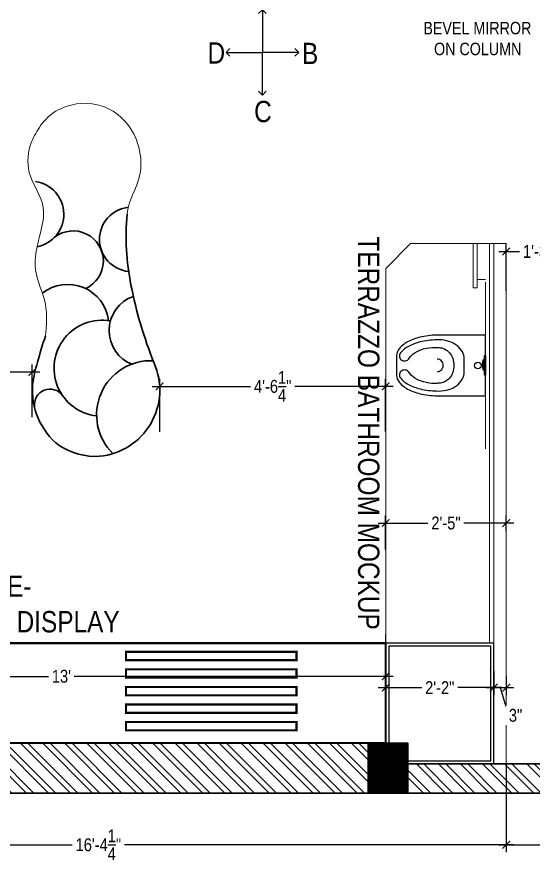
# Model space of a CAD drawing. Header units: inches. Extents: x -109431 to 29005, y -34715 to -1756.
# Drawn here: x -47654.9 to -47530.8, y -10889.7 to -10687.2 of the extents above; entities that cross this region are included whole.
import ezdxf

# ---------------------------------------------------------------- set-up
doc = ezdxf.new("R2010")
doc.units = ezdxf.units.IN
doc.header["$LTSCALE"] = 0.05
doc.header["$MEASUREMENT"] = 0
doc.header["$PDMODE"] = 3
doc.header["$PDSIZE"] = -4
for name, pattern in [('ACAD_ISO03W100', [30, 12, -18]), ('CONTINOUS', [0]), ('DASHED2', [0.375, 0.25, -0.125])]:
    doc.linetypes.add(name, pattern=pattern)
doc.layers.get('Defpoints').update_dxf_attribs({"linetype": 'DASHED2'})
for name, color, linetype in [('Civil Dimension - Text', 7, 'Continuous'), ('Column', 6, 'Continuous'), ('Flooring Layout', 7, 'Continuous'), ('T-furniture', 7, 'Continuous'), ('text', 4, 'Continuous')]:
    doc.layers.add(name, color=color, linetype=linetype)
for name, color, linetype, lineweight in [('FURNITURE', 1, 'Continuous', 18), ('hatch', 7, 'Continuous', 25), ('WALL', 7, 'Continuous', 35)]:
    doc.layers.add(name, color=color, linetype=linetype, lineweight=lineweight)
doc.styles.add('4MMOF3-8', font='ARIALN.TTF', dxfattribs={"height": 5.12})
doc.styles.add('9-128OF1-4', font='ARIALN.TTF', dxfattribs={"height": 3.0792})
doc.dimstyles.new('DIM 1-4', dxfattribs={"dimtxt": 3.0792, "dimasz": 1.82, "dimexe": 1.82, "dimexo": 0, "dimgap": 0.09, "dimtad": 0, "dimzin": 0, "dimdsep": 46, "dimlunit": 4, "dimtxsty": '9-128OF1-4', "dimblk": 'ARCHTICK', "dimcen": 1.8125, "dimdle": 1.82, "dimclrd": 8, "dimclre": 8, "dimadec": 0, "dimazin": 0, "dimtfac": 1, "dimtofl": 0, "dimtmove": 0, "dimatfit": 3, "dimldrblk": 'OPEN90', "dimfxl": 1, "dimtolj": 1, "dimtzin": 0, "dimlwd": -1, "dimarcsym": 0})
pattern_1 = [(315, (-43352.8705, 73658.705), (2.65165043, 2.65165043), []), (315, (-43352.8705, 73656.937), (2.65165043, 2.65165043), [])]

# ---------------------------------------------------------------- blocks, each defined once
blk = doc.blocks.new('A$C26633AF0')
at = {"layer": 'T-furniture', "color": 11}
blk.add_lwpolyline([(0, 10.5, 0.049648), (0.42, 6.25, 0.06346), (1.49, 3.08, 0.103485), (3.38, 0.63, 0.178458), (5.1, 0), (9.9, 0, 0.178458), (11.62, 0.63, 0.103485), (13.51, 3.08, 0.06346), (14.58, 6.25, 0.049648), (15, 10.5), (15, 22), (0, 22)], format="xyb", close=True, dxfattribs=at)
at = {"layer": 'T-furniture', "color": 1, "ltscale": 2}
for points in [[(5.08, 21.72), (5.08, 22), (9.92, 22), (9.92, 21.72)], [(6.09, 21.44), (6.09, 21.71), (8.68, 21.71), (8.68, 21.44)]]:
    blk.add_lwpolyline(points, close=True, dxfattribs=at)
at = {"layer": 'T-furniture', "color": 1}
blk.add_lwpolyline([(10.58, 0.94, 0.103485), (12.37, 3.25, 0.06346), (13.41, 6.33, 0.049648), (13.82, 10.5, 0.075858), (13.45, 12.95, 0.086069), (12.45, 14.9, 0.105985), (10.85, 16.27, 0.126201), (9.13, 16.72), (5.87, 16.72, 0.126201), (4.15, 16.27, 0.105985), (2.55, 14.9, 0.086069), (1.55, 12.95, 0.075858), (1.18, 10.5, 0.049648), (1.59, 6.33, 0.06346), (2.63, 3.25, 0.103485), (4.42, 0.94, 0.097511), (4.88, 0.75, 0.09808), (5.38, 0.75, 0.098895), (5.84, 0.93, 0.099479), (6.19, 1.28, 0.099479), (6.37, 1.73, 0.098895), (6.37, 2.23, 0.09808), (6.18, 2.69, 0.097511), (5.83, 3.04, -0.102445), (4.35, 4.55, -0.077884), (3.41, 6.69, -0.065096), (3.05, 9.46, -0.024284), (3.1, 10.5, -0.115331), (3.42, 11.88, -0.103946), (4.39, 13.11, -0.091071), (5.78, 13.9, -0.083675), (7.5, 14.19, -0.083675), (9.22, 13.9, -0.091071), (10.61, 13.11, -0.103946), (11.58, 11.88, -0.115331), (11.9, 10.5, -0.024284), (11.95, 9.46, -0.065096), (11.59, 6.69, -0.077884), (10.65, 4.55, -0.102445), (9.17, 3.04, 0.097511), (8.82, 2.69, 0.09808), (8.63, 2.23, 0.098895), (8.63, 1.73, 0.099479), (8.81, 1.28, 0.099479), (9.16, 0.93, 0.098895), (9.62, 0.75, 0.09808), (10.12, 0.75, 0.097511)], format="xyb", close=True, dxfattribs=at)
blk.add_lwpolyline([(5.87, 10.04, -0.111064), (5.99, 10.58, -0.102841), (6.35, 11.05, -0.093011), (6.87, 11.35, -0.087082), (7.5, 11.47, -0.087082), (8.13, 11.35, -0.093011), (8.65, 11.05, -0.102841), (9.01, 10.58, -0.111064), (9.13, 10.04, -0.111064)], format="xyb", dxfattribs=at)
blk.add_circle((7.5, 20.12), 0.816, dxfattribs=at)
at = {"layer": 'T-furniture', "color": 1, "ltscale": 2}
blk.add_arc((7.39, 24.57), 3.39, 247.5212, 292.4788, dxfattribs=at)
blk = doc.blocks.new('_ArchTick')
at = {"color": 0, "const_width": 0.15}
blk.add_lwpolyline([(-0.5, -0.5), (0.5, 0.5)], dxfattribs=at)
blk = doc.blocks.new('*D581')
at = {"layer": 'Civil Dimension - Text', "color": 8, "linetype": 'CONTINOUS', "lineweight": -2, "ltscale": 50, "transparency": 16777216}
for p, q in [((-47733.42, -10861.6), (-47733.42, -10887.84)), ((-47537.25, -10866.6), (-47537.25, -10887.84))]:
    blk.add_line(p, q, dxfattribs=at)
at = {"layer": 'Civil Dimension - Text', "color": 8, "linetype": 'CONTINOUS', "ltscale": 50, "transparency": 16777216}
for p, q in [((-47735.24, -10886.02), (-47640.61, -10886.02)), ((-47535.43, -10886.02), (-47630.06, -10886.02))]:
    blk.add_line(p, q, dxfattribs=at)
at = {"layer": 'Defpoints', "color": 0, "ltscale": 50, "transparency": 16777216}
for p in [(-47733.42, -10861.6), (-47537.25, -10866.6), (-47537.25, -10886.02)]:
    blk.add_point(p, dxfattribs=at)
at = {"layer": 'Civil Dimension - Text', "color": 8, "ltscale": 50, "transparency": 16777216, "xscale": 1.82, "yscale": 1.82, "zscale": 1.82, "rotation": 180}
blk.add_blockref('_ArchTick', (-47733.42, -10886.02), dxfattribs=at)
at = {"layer": 'Civil Dimension - Text', "color": 8, "ltscale": 50, "transparency": 16777216, "xscale": 1.82, "yscale": 1.82, "zscale": 1.82}
blk.add_blockref('_ArchTick', (-47537.25, -10886.02), dxfattribs=at)
at = {"layer": 'Civil Dimension - Text', "color": 0, "ltscale": 50, "transparency": 16777216, "insert": (-47635.33, -10886.02), "char_height": 3.0792, "attachment_point": 5, "style": '9-128OF1-4', "bg_fill": 3, "box_fill_scale": 1.25, "bg_fill_color": 256, "bg_fill_true_color": 13158600, "bg_fill_transparency": 0}
blk.add_mtext('\\A1;16\'-4{\\H1x;\\S1/4;}"', dxfattribs=at)
blk = doc.blocks.new('_Open90')
at = {"color": 0, "linetype": 'ByBlock', "lineweight": -2}
for p, q in [((0, 0), (-1, 0)), ((-0.5, 0.5), (0, 0)), ((0, 0), (-0.5, -0.5))]:
    blk.add_line(p, q, dxfattribs=at)
blk = doc.blocks.new('*D582')
at = {"layer": 'Civil Dimension - Text', "color": 8, "linetype": 'CONTINOUS', "lineweight": -2, "ltscale": 50, "transparency": 16777216}
for p, q in [((-47537.25, -10866.6), (-47537.25, -10887.84)), ((-47481.32, -10866.61), (-47481.32, -10887.84))]:
    blk.add_line(p, q, dxfattribs=at)
at = {"layer": 'Civil Dimension - Text', "color": 8, "linetype": 'CONTINOUS', "ltscale": 50, "transparency": 16777216}
for p, q in [((-47539.07, -10886.02), (-47512.78, -10886.02)), ((-47479.5, -10886.02), (-47505.78, -10886.02))]:
    blk.add_line(p, q, dxfattribs=at)
at = {"layer": 'Defpoints', "color": 0, "ltscale": 50, "transparency": 16777216}
for p in [(-47537.25, -10866.6), (-47481.32, -10866.61), (-47481.32, -10886.02)]:
    blk.add_point(p, dxfattribs=at)
at = {"layer": 'Civil Dimension - Text', "color": 8, "ltscale": 50, "transparency": 16777216, "xscale": 1.82, "yscale": 1.82, "zscale": 1.82, "rotation": 180}
blk.add_blockref('_ArchTick', (-47537.25, -10886.02), dxfattribs=at)
at = {"layer": 'Civil Dimension - Text', "color": 8, "ltscale": 50, "transparency": 16777216, "xscale": 1.82, "yscale": 1.82, "zscale": 1.82}
blk.add_blockref('_ArchTick', (-47481.32, -10886.02), dxfattribs=at)
at = {"layer": 'Civil Dimension - Text', "color": 0, "ltscale": 50, "transparency": 16777216, "insert": (-47509.28, -10886.02), "char_height": 3.079, "attachment_point": 5, "style": '9-128OF1-4', "bg_fill": 3, "box_fill_scale": 1.25, "bg_fill_color": 256, "bg_fill_true_color": 13158600, "bg_fill_transparency": 0}
blk.add_mtext('\\A1;4\'-8"', dxfattribs=at)
blk = doc.blocks.new('*D603')
at = {"layer": 'Civil Dimension - Text', "color": 8, "linetype": 'CONTINOUS', "lineweight": -2, "ltscale": 50, "transparency": 16777216}
for p, q in [((-47566.25, -10815.12), (-47566.25, -10806.93)), ((-47537.25, -10810.71), (-47537.25, -10806.93))]:
    blk.add_line(p, q, dxfattribs=at)
at = {"layer": 'Civil Dimension - Text', "color": 8, "linetype": 'CONTINOUS', "ltscale": 50, "transparency": 16777216}
for p, q in [((-47568.07, -10808.75), (-47555.22, -10808.75)), ((-47535.43, -10808.75), (-47548.27, -10808.75))]:
    blk.add_line(p, q, dxfattribs=at)
at = {"layer": 'Defpoints', "color": 0, "ltscale": 50, "transparency": 16777216}
for p in [(-47537.25, -10808.75), (-47537.25, -10810.71), (-47566.25, -10815.12)]:
    blk.add_point(p, dxfattribs=at)
at = {"layer": 'Civil Dimension - Text', "color": 8, "ltscale": 50, "transparency": 16777216, "xscale": 1.82, "yscale": 1.82, "zscale": 1.82, "rotation": 180}
blk.add_blockref('_ArchTick', (-47566.25, -10808.75), dxfattribs=at)
at = {"layer": 'Civil Dimension - Text', "color": 8, "ltscale": 50, "transparency": 16777216, "xscale": 1.82, "yscale": 1.82, "zscale": 1.82}
blk.add_blockref('_ArchTick', (-47537.25, -10808.75), dxfattribs=at)
at = {"layer": 'Civil Dimension - Text', "color": 0, "ltscale": 50, "transparency": 16777216, "insert": (-47551.75, -10808.75), "char_height": 3.079, "attachment_point": 5, "style": '9-128OF1-4', "bg_fill": 3, "box_fill_scale": 1.25, "bg_fill_color": 256, "bg_fill_true_color": 13158600, "bg_fill_transparency": 0}
blk.add_mtext('\\A1;2\'-5"', dxfattribs=at)
blk = doc.blocks.new('*D563')
at = {"layer": 'Defpoints', "color": 0, "ltscale": 50, "transparency": 16777216}
for p in [(-47566.25, -10775.92), (-47620.57, -10786.86), (-47566.25, -10786.78)]:
    blk.add_point(p, dxfattribs=at)
at = {"layer": 'Flooring Layout', "color": 8, "linetype": 'ACAD_ISO03W100', "lineweight": -2, "ltscale": 50, "transparency": 16777216}
for p, q in [((-47620.57, -10786.86), (-47620.57, -10774.1)), ((-47566.25, -10786.78), (-47566.25, -10774.1))]:
    blk.add_line(p, q, dxfattribs=at)
at = {"layer": 'Flooring Layout', "color": 8, "linetype": 'ACAD_ISO03W100', "ltscale": 50, "transparency": 16777216}
for p, q in [((-47622.39, -10775.92), (-47597.87, -10775.92)), ((-47564.43, -10775.92), (-47588.95, -10775.92))]:
    blk.add_line(p, q, dxfattribs=at)
at = {"layer": 'Flooring Layout', "color": 8, "ltscale": 50, "transparency": 16777216, "xscale": 1.82, "yscale": 1.82, "zscale": 1.82, "rotation": 180}
blk.add_blockref('_ArchTick', (-47620.57, -10775.92), dxfattribs=at)
at = {"layer": 'Flooring Layout', "color": 8, "ltscale": 50, "transparency": 16777216, "xscale": 1.82, "yscale": 1.82, "zscale": 1.82}
blk.add_blockref('_ArchTick', (-47566.25, -10775.92), dxfattribs=at)
at = {"layer": 'Flooring Layout', "color": 0, "ltscale": 50, "transparency": 16777216, "insert": (-47593.41, -10775.92), "char_height": 3.0792, "attachment_point": 5, "style": '9-128OF1-4', "bg_fill": 3, "box_fill_scale": 1.25, "bg_fill_color": 256, "bg_fill_true_color": 13158600, "bg_fill_transparency": 0}
blk.add_mtext('\\A1;4\'-6{\\H1x;\\S1/4;}"', dxfattribs=at)
blk = doc.blocks.new('*D564')
at = {"layer": 'Defpoints', "color": 0, "ltscale": 50, "transparency": 16777216}
for p in [(-47651.2, -10772.47), (-47733.42, -10780.48), (-47651.2, -10783.33)]:
    blk.add_point(p, dxfattribs=at)
at = {"layer": 'Flooring Layout', "color": 8, "linetype": 'ACAD_ISO03W100', "lineweight": -2, "ltscale": 50, "transparency": 16777216}
for p, q in [((-47733.42, -10780.48), (-47733.42, -10770.65)), ((-47651.2, -10783.33), (-47651.2, -10770.65))]:
    blk.add_line(p, q, dxfattribs=at)
at = {"layer": 'Flooring Layout', "color": 8, "linetype": 'ACAD_ISO03W100', "ltscale": 50, "transparency": 16777216}
for p, q in [((-47735.24, -10772.47), (-47697.71, -10772.47)), ((-47649.38, -10772.47), (-47686.91, -10772.47))]:
    blk.add_line(p, q, dxfattribs=at)
at = {"layer": 'Flooring Layout', "color": 8, "ltscale": 50, "transparency": 16777216, "xscale": 1.82, "yscale": 1.82, "zscale": 1.82, "rotation": 180}
blk.add_blockref('_ArchTick', (-47733.42, -10772.47), dxfattribs=at)
at = {"layer": 'Flooring Layout', "color": 8, "ltscale": 50, "transparency": 16777216, "xscale": 1.82, "yscale": 1.82, "zscale": 1.82}
blk.add_blockref('_ArchTick', (-47651.2, -10772.47), dxfattribs=at)
at = {"layer": 'Flooring Layout', "color": 0, "ltscale": 50, "transparency": 16777216, "insert": (-47692.31, -10772.47), "char_height": 3.0792, "attachment_point": 5, "style": '9-128OF1-4', "bg_fill": 3, "box_fill_scale": 1.25, "bg_fill_color": 256, "bg_fill_true_color": 13158600, "bg_fill_transparency": 0}
blk.add_mtext('\\A1;6\'-10{\\H1x;\\S1/4;}"', dxfattribs=at)
blk = doc.blocks.new('*D610')
at = {"layer": 'Defpoints', "color": 0, "ltscale": 50, "transparency": 16777216}
for p in [(-47522.2, -10743.53), (-47537.25, -10752.99), (-47522.2, -10752.71)]:
    blk.add_point(p, dxfattribs=at)
at = {"layer": 'Flooring Layout', "color": 8, "linetype": 'ACAD_ISO03W100', "lineweight": -2, "ltscale": 50, "transparency": 16777216}
for p, q in [((-47537.25, -10752.99), (-47537.25, -10741.71)), ((-47522.2, -10752.71), (-47522.2, -10741.71))]:
    blk.add_line(p, q, dxfattribs=at)
at = {"layer": 'Flooring Layout', "color": 8, "linetype": 'ACAD_ISO03W100', "ltscale": 50, "transparency": 16777216}
for p, q in [((-47539.07, -10743.53), (-47533.05, -10743.53)), ((-47520.38, -10743.53), (-47526.39, -10743.53))]:
    blk.add_line(p, q, dxfattribs=at)
at = {"layer": 'Flooring Layout', "color": 8, "ltscale": 50, "transparency": 16777216, "xscale": 1.82, "yscale": 1.82, "zscale": 1.82, "rotation": 180}
blk.add_blockref('_ArchTick', (-47537.25, -10743.53), dxfattribs=at)
at = {"layer": 'Flooring Layout', "color": 8, "ltscale": 50, "transparency": 16777216, "xscale": 1.82, "yscale": 1.82, "zscale": 1.82}
blk.add_blockref('_ArchTick', (-47522.2, -10743.53), dxfattribs=at)
at = {"layer": 'Flooring Layout', "color": 0, "ltscale": 50, "transparency": 16777216, "insert": (-47529.72, -10743.53), "char_height": 3.079, "attachment_point": 5, "style": '9-128OF1-4', "bg_fill": 3, "box_fill_scale": 1.25, "bg_fill_color": 256, "bg_fill_true_color": 13158600, "bg_fill_transparency": 0}
blk.add_mtext('\\A1;1\'-3"', dxfattribs=at)
blk = doc.blocks.new('*D980')
at = {"layer": 'Defpoints', "color": 0, "ltscale": 50, "transparency": 16777216}
for p in [(-47540.25, -10844.16), (-47566.25, -10845.65), (-47540.25, -10848.28)]:
    blk.add_point(p, dxfattribs=at)
at = {"layer": 'Flooring Layout', "color": 8, "linetype": 'ACAD_ISO03W100', "lineweight": -2, "ltscale": 50, "transparency": 16777216}
for p, q in [((-47540.25, -10844.16), (-47540.25, -10850.1)), ((-47566.25, -10845.65), (-47566.25, -10850.1))]:
    blk.add_line(p, q, dxfattribs=at)
at = {"layer": 'Flooring Layout', "color": 8, "linetype": 'ACAD_ISO03W100', "ltscale": 50, "transparency": 16777216}
for p, q in [((-47568.07, -10848.28), (-47556.72, -10848.28)), ((-47538.43, -10848.28), (-47549.77, -10848.28))]:
    blk.add_line(p, q, dxfattribs=at)
at = {"layer": 'Flooring Layout', "color": 8, "ltscale": 50, "transparency": 16777216, "xscale": 1.82, "yscale": 1.82, "zscale": 1.82, "rotation": 180}
blk.add_blockref('_ArchTick', (-47566.25, -10848.28), dxfattribs=at)
at = {"layer": 'Flooring Layout', "color": 8, "ltscale": 50, "transparency": 16777216, "xscale": 1.82, "yscale": 1.82, "zscale": 1.82}
blk.add_blockref('_ArchTick', (-47540.25, -10848.28), dxfattribs=at)
at = {"layer": 'Flooring Layout', "color": 0, "ltscale": 50, "transparency": 16777216, "insert": (-47553.25, -10848.28), "char_height": 3.079, "attachment_point": 5, "style": '9-128OF1-4', "bg_fill": 3, "box_fill_scale": 1.25, "bg_fill_color": 256, "bg_fill_true_color": 13158600, "bg_fill_transparency": 0}
blk.add_mtext('\\A1;2\'-2"', dxfattribs=at)
blk = doc.blocks.new('*D981')
at = {"layer": 'Defpoints', "color": 0, "ltscale": 50, "transparency": 16777216}
for p in [(-47540.25, -10844.16), (-47537.25, -10845.41), (-47537.25, -10848.28)]:
    blk.add_point(p, dxfattribs=at)
at = {"layer": 'Flooring Layout', "color": 8, "linetype": 'ACAD_ISO03W100', "lineweight": -2, "ltscale": 50, "transparency": 16777216}
for p, q in [((-47540.25, -10844.16), (-47540.25, -10850.1)), ((-47537.25, -10845.41), (-47537.25, -10850.1))]:
    blk.add_line(p, q, dxfattribs=at)
at = {"layer": 'Flooring Layout', "color": 8, "linetype": 'ACAD_ISO03W100', "ltscale": 50, "transparency": 16777216}
for p, q in [((-47542.07, -10848.28), (-47535.43, -10848.28)), ((-47538.75, -10848.28), (-47536.74, -10854.95)), ((-47536.74, -10854.95), (-47536.56, -10854.95))]:
    blk.add_line(p, q, dxfattribs=at)
at = {"layer": 'Flooring Layout', "color": 8, "ltscale": 50, "transparency": 16777216, "xscale": 1.82, "yscale": 1.82, "zscale": 1.82, "rotation": 180}
blk.add_blockref('_ArchTick', (-47540.25, -10848.28), dxfattribs=at)
at = {"layer": 'Flooring Layout', "color": 8, "ltscale": 50, "transparency": 16777216, "xscale": 1.82, "yscale": 1.82, "zscale": 1.82}
blk.add_blockref('_ArchTick', (-47537.25, -10848.28), dxfattribs=at)
at = {"layer": 'Flooring Layout', "color": 0, "ltscale": 50, "transparency": 16777216, "insert": (-47535.02, -10854.95), "char_height": 3.079, "attachment_point": 5, "style": '9-128OF1-4', "bg_fill": 3, "box_fill_scale": 1.25, "bg_fill_color": 256, "bg_fill_true_color": 13158600, "bg_fill_transparency": 0}
blk.add_mtext('\\A1;3"', dxfattribs=at)
blk = doc.blocks.new('*D983')
at = {"layer": 'Civil Dimension - Text', "color": 8, "linetype": 'CONTINOUS', "lineweight": -2, "ltscale": 50, "transparency": 16777216}
for p, q in [((-47566.25, -10835.5), (-47566.25, -10847.39)), ((-47722.17, -10842.76), (-47722.17, -10847.39))]:
    blk.add_line(p, q, dxfattribs=at)
at = {"layer": 'Civil Dimension - Text', "color": 8, "linetype": 'CONTINOUS', "ltscale": 50, "transparency": 16777216}
for p, q in [((-47723.99, -10845.57), (-47646.32, -10845.57)), ((-47564.43, -10845.57), (-47642.1, -10845.57))]:
    blk.add_line(p, q, dxfattribs=at)
at = {"layer": 'Defpoints', "color": 0, "ltscale": 50, "transparency": 16777216}
for p in [(-47566.25, -10835.5), (-47722.17, -10842.76), (-47566.25, -10845.57)]:
    blk.add_point(p, dxfattribs=at)
at = {"layer": 'Civil Dimension - Text', "color": 8, "ltscale": 50, "transparency": 16777216, "xscale": 1.82, "yscale": 1.82, "zscale": 1.82, "rotation": 180}
blk.add_blockref('_ArchTick', (-47722.17, -10845.57), dxfattribs=at)
at = {"layer": 'Civil Dimension - Text', "color": 8, "ltscale": 50, "transparency": 16777216, "xscale": 1.82, "yscale": 1.82, "zscale": 1.82}
blk.add_blockref('_ArchTick', (-47566.25, -10845.57), dxfattribs=at)
at = {"layer": 'Civil Dimension - Text', "color": 0, "ltscale": 50, "transparency": 16777216, "insert": (-47644.21, -10845.57), "char_height": 3.079, "attachment_point": 5, "style": '9-128OF1-4', "bg_fill": 3, "box_fill_scale": 1.25, "bg_fill_color": 256, "bg_fill_true_color": 13158600, "bg_fill_transparency": 0}
blk.add_mtext("\\A1;13'", dxfattribs=at)

msp = doc.modelspace()

# ---------------------------------------------------------------- hatches: boundary and pattern name
at = {"layer": 'Column', "ltscale": 0.25}
h = msp.add_hatch(dxfattribs=at)
h.set_pattern_fill('ANSI31', color=1, angle=270)
h.set_pattern_definition([(315, (7099.79199, 1354.28773), (0.08838834765, 0.08838834765), [])])
h.paths.add_polyline_path([(-47560.92335, -10873.59543), (-47560.92335, -10861.59543), (-47570.45686, -10861.59543), (-47570.45686, -10873.59543)])
at = {"layer": 'hatch', "ltscale": 0.25}
h = msp.add_hatch(dxfattribs=at)
h.set_pattern_fill('ANSI32', color=8, scale=10, angle=270)
h.set_pattern_definition(pattern_1)
h.paths.add_polyline_path([(-47132.12662, -10636.65672), (-47132.12662, -10866.65672), (-47560.92335, -10866.59543), (-47560.92335, -10873.59543), (-47122.12662, -10873.59543), (-47122.12662, -10604.59543), (-47304.90416, -10604.59543), (-47304.90416, -10614.59543), (-47280.92292, -10614.59543), (-47269.42292, -10614.59543), (-47269.42292, -10625.59543), (-47170.62662, -10633.55496), (-47159.12662, -10634.48146)])
h.paths.add_polyline_path([(-47159.54107, -10633.45076), (-47159.54107, -10640.54217), (-47151.29823, -10640.54217), (-47151.29823, -10633.45076)], flags=24)
h = msp.add_hatch(dxfattribs=at)
h.set_pattern_fill('ANSI32', color=8, scale=10, angle=270)
h.set_pattern_definition(pattern_1)
h.paths.add_polyline_path([(-47570.45686, -10873.59543), (-47570.45686, -10861.59543), (-47733.42292, -10861.59543), (-47733.42292, -10690.59543), (-47743.42292, -10690.59543), (-47743.42292, -10873.59543)])

# ---------------------------------------------------------------- linework, layer by layer
at = {"color": 244, "lineweight": 30, "ltscale": 50, "true_color": 0x991b1e}
for centre, radius, start, end in [((-47651.5677, -10734.58661), 7.9465, 280.9003977, 81.904285), ((-47627.31121, -10740.61813), 7.74125, 95.7678818, 264.3277808), ((-47570.30554, -10739.92319), 58.35224, 174.7125367, 191.5298675), ((-47641.38206, -10745.82114), 7.25568, 294.5038722, 127.9735241), ((-47642.71163, -10761.31487), 9.89371, 6.9257964, 128.0288141), ((-47524.35921, -10731.21922), 105.11319, 191.1726373, 201.8579388), ((-47624.03875, -10762.51498), 8.69852, 109.2490771, 249.6296737), ((-47634.44467, -10771.55655), 11.53989, 79.9064974, 263.5789485), ((-47579.49701, -10788.02074), 72.66532, 160.5774844, 165.7423512), ((-47621.78592, -10779.34039), 29.60893, 161.8652554, 172.4076503), ((-47622.71267, -10782.76599), 13.02511, 87.5444693, 225.6658179), ((-47636.5377, -10776.81154), 15.98454, 275.4578992, 23.8293879), ((-47634.34616, -10776.87005), 16.8509, 175.0919541, 231.9162434), ((-47646.96246, -10780.30648), 3.73294, 35.2978512, 188.7055563), ((-47635.88458, -10776.43533), 16.31136, 237.1187473, 273.047746)]:
    msp.add_arc(centre, radius, start, end, dxfattribs=at)
at = {"layer": 'FURNITURE', "ltscale": 50}
for p, q in [((-47566.24525, -10747.59543), (-47560.24525, -10741.59543)), ((-47541.24525, -10741.59543), (-47560.24525, -10741.59543)), ((-47545.24525, -10752.25543), (-47545.24525, -10741.59543)), ((-47544.24525, -10741.59543), (-47544.24525, -10752.25543)), ((-47541.24525, -10741.59543), (-47541.24525, -10837.59543)), ((-47537.24525, -10741.59543), (-47541.24525, -10741.59543)), ((-47541.24525, -10741.59543), (-47541.24525, -10753.23306)), ((-47537.24525, -10837.59543), (-47537.24525, -10741.59543)), ((-47566.24525, -10747.59543), (-47566.24525, -10825.95781)), ((-47566.24525, -10747.59543), (-47566.24525, -10837.59543)), ((-47544.24525, -10750.25543), (-47542.24525, -10750.25543)), ((-47542.24525, -10750.89166), (-47542.24525, -10790.89166)), ((-47545.24525, -10752.25543), (-47544.24525, -10752.25543)), ((-47571.86233, -10837.59543), (-47541.24525, -10837.59543)), ((-47537.24525, -10853.86928), (-47537.24707, -10866.59881))]:
    msp.add_line(p, q, dxfattribs=at)
for points in [[(-47540.24525, -10741.59543), (-47540.24525, -10837.59543)], [(-47537.24525, -10757.86928), (-47537.24525, -10853.86928)]]:
    msp.add_lwpolyline(points, dxfattribs=at)
at = {"layer": 'FURNITURE', "ltscale": 50, "const_width": 0.5}
msp.add_lwpolyline([(-47566.24525, -10837.59543), (-47733.42292, -10837.59543), (-47733.42292, -10861.59543), (-47566.24525, -10861.59543)], close=True, dxfattribs=at)
for points in [[(-47628.68073, -10839.68471), (-47628.68073, -10841.68471), (-47587.68073, -10841.68471), (-47587.68073, -10839.68471), (-47628.68073, -10839.68471)], [(-47628.68073, -10843.89811), (-47628.68073, -10845.89811), (-47587.68073, -10845.89811), (-47587.68073, -10843.89811), (-47628.68073, -10843.89811)], [(-47628.68073, -10848.1115), (-47628.68073, -10850.1115), (-47587.68073, -10850.1115), (-47587.68073, -10848.1115), (-47628.68073, -10848.1115)], [(-47628.68073, -10852.3249), (-47628.68073, -10854.3249), (-47587.68073, -10854.3249), (-47587.68073, -10852.3249), (-47628.68073, -10852.3249)], [(-47628.68073, -10856.53829), (-47628.68073, -10858.53829), (-47587.68073, -10858.53829), (-47587.68073, -10856.53829), (-47628.68073, -10856.53829)]]:
    msp.add_lwpolyline(points, dxfattribs=at)
at = {"layer": 'FURNITURE', "ltscale": 50}
msp.add_open_spline([(-47649.20217, -10713.30043), (-47647.51478, -10710.99199), (-47642.77033, -10707.79601), (-47633.291, -10707.32596), (-47626.02615, -10714.48654), (-47624.25073, -10725.57383), (-47627.9274, -10730.83987), (-47628.25108, -10733.56391), (-47628.40949, -10734.54588)], degree=3, knots=[0, 0, 0, 0, 4.727627445, 14.588807337, 26.149199983, 32.71573748, 43.306286294, 45.304901276, 45.304901276, 45.304901276, 45.304901276], dxfattribs=at)
for points in [[(-47649.26492, -10739.01984), (-47648.55959, -10733.04843), (-47651.92368, -10724.52565), (-47651.38112, -10717.19715), (-47649.20217, -10713.30043)], [(-47648.02709, -10763.85721), (-47648.07129, -10756.17411), (-47650.40451, -10748.03105), (-47649.26492, -10739.01984)]]:
    msp.add_spline(points, degree=3, dxfattribs=at)
at = {"layer": 'WALL', "ltscale": 0.25}
for p, q in [((-47733.42292, -10861.59543), (-47567.42292, -10861.59543)), ((-47567.42292, -10861.59543), (-47560.92292, -10861.59543)), ((-47560.92292, -10861.59543), (-47560.92292, -10866.59543)), ((-47560.92292, -10866.59543), (-47132.12662, -10866.65672)), ((-47743.42292, -10873.59543), (-47122.12662, -10873.59543))]:
    msp.add_line(p, q, dxfattribs=at)
msp.add_lwpolyline([(-47570.45686, -10861.59543), (-47570.45686, -10873.59543), (-47560.92335, -10873.59543), (-47560.92335, -10861.59543)], close=True, dxfattribs=at)

# ---------------------------------------------------------------- block references
at = {"layer": 'FURNITURE', "ltscale": 50, "xscale": 0.9718137791682759, "yscale": 0.9718137791682759, "zscale": 0.9718137791682759, "rotation": 270}
msp.add_blockref('A$C26633AF0', (-47563.62521, -10763.60308), dxfattribs=at)

# ---------------------------------------------------------------- texts
at = {"layer": 'text', "ltscale": 50, "width": 66.2810962, "attachment_point": 4, "style": '4MMOF3-8'}
for s, insert, char_height in [('\\pi20.30665;BEVEL MIRROR\\P\\pi22.87077;ON COLUMN', (-47577.48828, -10692.39007), 3), ('D', (-47609.08008, -10695.8311), 5.12), ('B', (-47586.36022, -10695.95974), 5.12), ('C', (-47597.87277, -10709.94203), 5.12)]:
    msp.add_mtext(s, dxfattribs=dict(at, insert=insert, char_height=char_height))
at = {"layer": 'text', "ltscale": 50, "insert": (-47570.35725, -10739.90369), "char_height": 5.12, "width": 103.7020243, "attachment_point": 4, "rotation": 270, "style": '4MMOF3-8'}
msp.add_mtext('TERRAZZO BATHROOM MOCKUP', dxfattribs=at)
at = {"layer": 'text', "ltscale": 50, "insert": (-47684.31545, -10828.21212), "char_height": 5.12, "attachment_point": 4, "style": '4MMOF3-8'}
msp.add_mtext_dynamic_manual_height_columns('CASSETTE- \\PSLIM TILE DISPLAY', width=127.679357, gutter_width=15.396, heights=[0], dxfattribs=at)

# ---------------------------------------------------------------- leaders
at = {"layer": 'Flooring Layout', "ltscale": 50}
for points in [[(-47595.8814, -10685.44444), (-47595.8814, -10695.7025)], [(-47604.62624, -10695.7025), (-47595.8814, -10695.7025)], [(-47595.8814, -10705.96055), (-47595.8814, -10695.7025)], [(-47587.13656, -10695.7025), (-47595.8814, -10695.7025)]]:
    msp.add_leader(points, dimstyle='DIM 1-4', override={"dimgap": 0.09, "dimtad": 0, "dimfxl": 0.1875, "dimtfill": 1, "dimarcsym": 1}, dxfattribs=at)

# ---------------------------------------------------------------- next in the draw order: dimensions: what is measured, and where the dimension line sits
at = {"layer": 'Civil Dimension - Text', "ltscale": 50}
for base, p1, p2, override, picture, middle in [((-47537.24525, -10808.7495), (-47566.24525, -10815.1221), (-47537.24525, -10810.71276), {"dimtmove": 1, "dimfxl": 0.1875, "dimtfill": 1, "dimarcsym": 1}, '*D603', (-47551.74525, -10808.7495)), ((-47537.24707, -10886.0193), (-47733.42292, -10861.59543), (-47537.24707, -10866.59881), {"dimfxl": 0.1875, "dimtfill": 1, "dimarcsym": 1}, '*D581', (-47635.33499, -10886.0193))]:
    dim = msp.add_linear_dim(base=base, p1=p1, p2=p2, dimstyle='DIM 1-4', override=override, dxfattribs=at)
    dim.commit()
    dim.dimension.update_dxf_attribs({"geometry": picture, "text_midpoint": middle})
at = {"layer": 'Flooring Layout', "ltscale": 50}
for base, p1, p2, picture, middle in [((-47522.19913, -10743.53232), (-47537.24525, -10752.99187), (-47522.19913, -10752.71017), '*D610', (-47529.72219, -10743.53232)), ((-47651.19662, -10772.4722), (-47733.42292, -10780.47575), (-47651.19662, -10783.33138), '*D564', (-47692.30977, -10772.4722)), ((-47566.24525, -10775.91743), (-47620.56796, -10786.86476), (-47566.24525, -10786.77662), '*D563', (-47593.40661, -10775.91743))]:
    dim = msp.add_linear_dim(base=base, p1=p1, p2=p2, dimstyle='DIM 1-4', override={"dimfxl": 0.1875, "dimtfill": 1, "dimarcsym": 1}, dxfattribs=at)
    dim.commit()
    dim.dimension.update_dxf_attribs({"geometry": picture, "text_midpoint": middle})

# ---------------------------------------------------------------- next in the draw order: linework, layer by layer
for points in [[(-47540.24525, -10837.59543), (-47566.24525, -10837.59543), (-47566.24525, -10866.59881), (-47540.24525, -10866.59881)], [(-47540.99525, -10838.34543), (-47565.49525, -10838.34543), (-47565.49525, -10865.84881), (-47540.99525, -10865.84881)]]:
    msp.add_lwpolyline(points, close=True, dxfattribs=at)

# ---------------------------------------------------------------- next in the draw order: dimensions: what is measured, and where the dimension line sits
at = {"layer": 'Civil Dimension - Text', "ltscale": 50}
dim = msp.add_linear_dim(base=(-47481.31672, -10886.02016), p1=(-47537.24707, -10866.59881), p2=(-47481.31672, -10866.60681), dimstyle='DIM 1-4', override={"dimtmove": 1, "dimfxl": 0.1875, "dimtfill": 1, "dimarcsym": 1}, dxfattribs=at)
dim.commit()
dim.dimension.update_dxf_attribs({"geometry": '*D582', "text_midpoint": (-47509.28189, -10886.02016)})

# ---------------------------------------------------------------- next in the draw order: dimensions: what is measured, and where the dimension line sits
at = {"layer": 'Flooring Layout', "ltscale": 50}
dim = msp.add_linear_dim(base=(-47540.24525, -10848.2787), p1=(-47566.24525, -10845.6478), p2=(-47540.24525, -10844.16075), dimstyle='DIM 1-4', override={"dimfxl": 0.1875, "dimtfill": 1, "dimarcsym": 1}, dxfattribs=at)
dim.commit()
dim.dimension.update_dxf_attribs({"geometry": '*D980', "text_midpoint": (-47553.24525, -10848.2787)})

# ---------------------------------------------------------------- next in the draw order: dimensions: what is measured, and where the dimension line sits
at = {"layer": 'Civil Dimension - Text', "ltscale": 50}
dim = msp.add_linear_dim(base=(-47566.24525, -10845.5699), p1=(-47722.17292, -10842.76254), p2=(-47566.24525, -10835.49716), dimstyle='DIM 1-4', override={"dimfxl": 0.1875, "dimtfill": 1, "dimarcsym": 1}, dxfattribs=at)
dim.commit()
dim.dimension.update_dxf_attribs({"geometry": '*D983', "text_midpoint": (-47644.20908, -10845.5699)})
at = {"layer": 'Flooring Layout', "ltscale": 50}
dim = msp.add_linear_dim(base=(-47537.24525, -10848.2787), p1=(-47540.24525, -10844.16075), p2=(-47537.24525, -10845.40574), dimstyle='DIM 1-4', override={"dimtmove": 1, "dimfxl": 0.1875, "dimtfill": 1, "dimarcsym": 1}, dxfattribs=at)
dim.commit()
dim.dimension.update_dxf_attribs({"geometry": '*D981', "text_midpoint": (-47536.47381, -10854.95017)})

doc.saveas('drawing.dxf')
